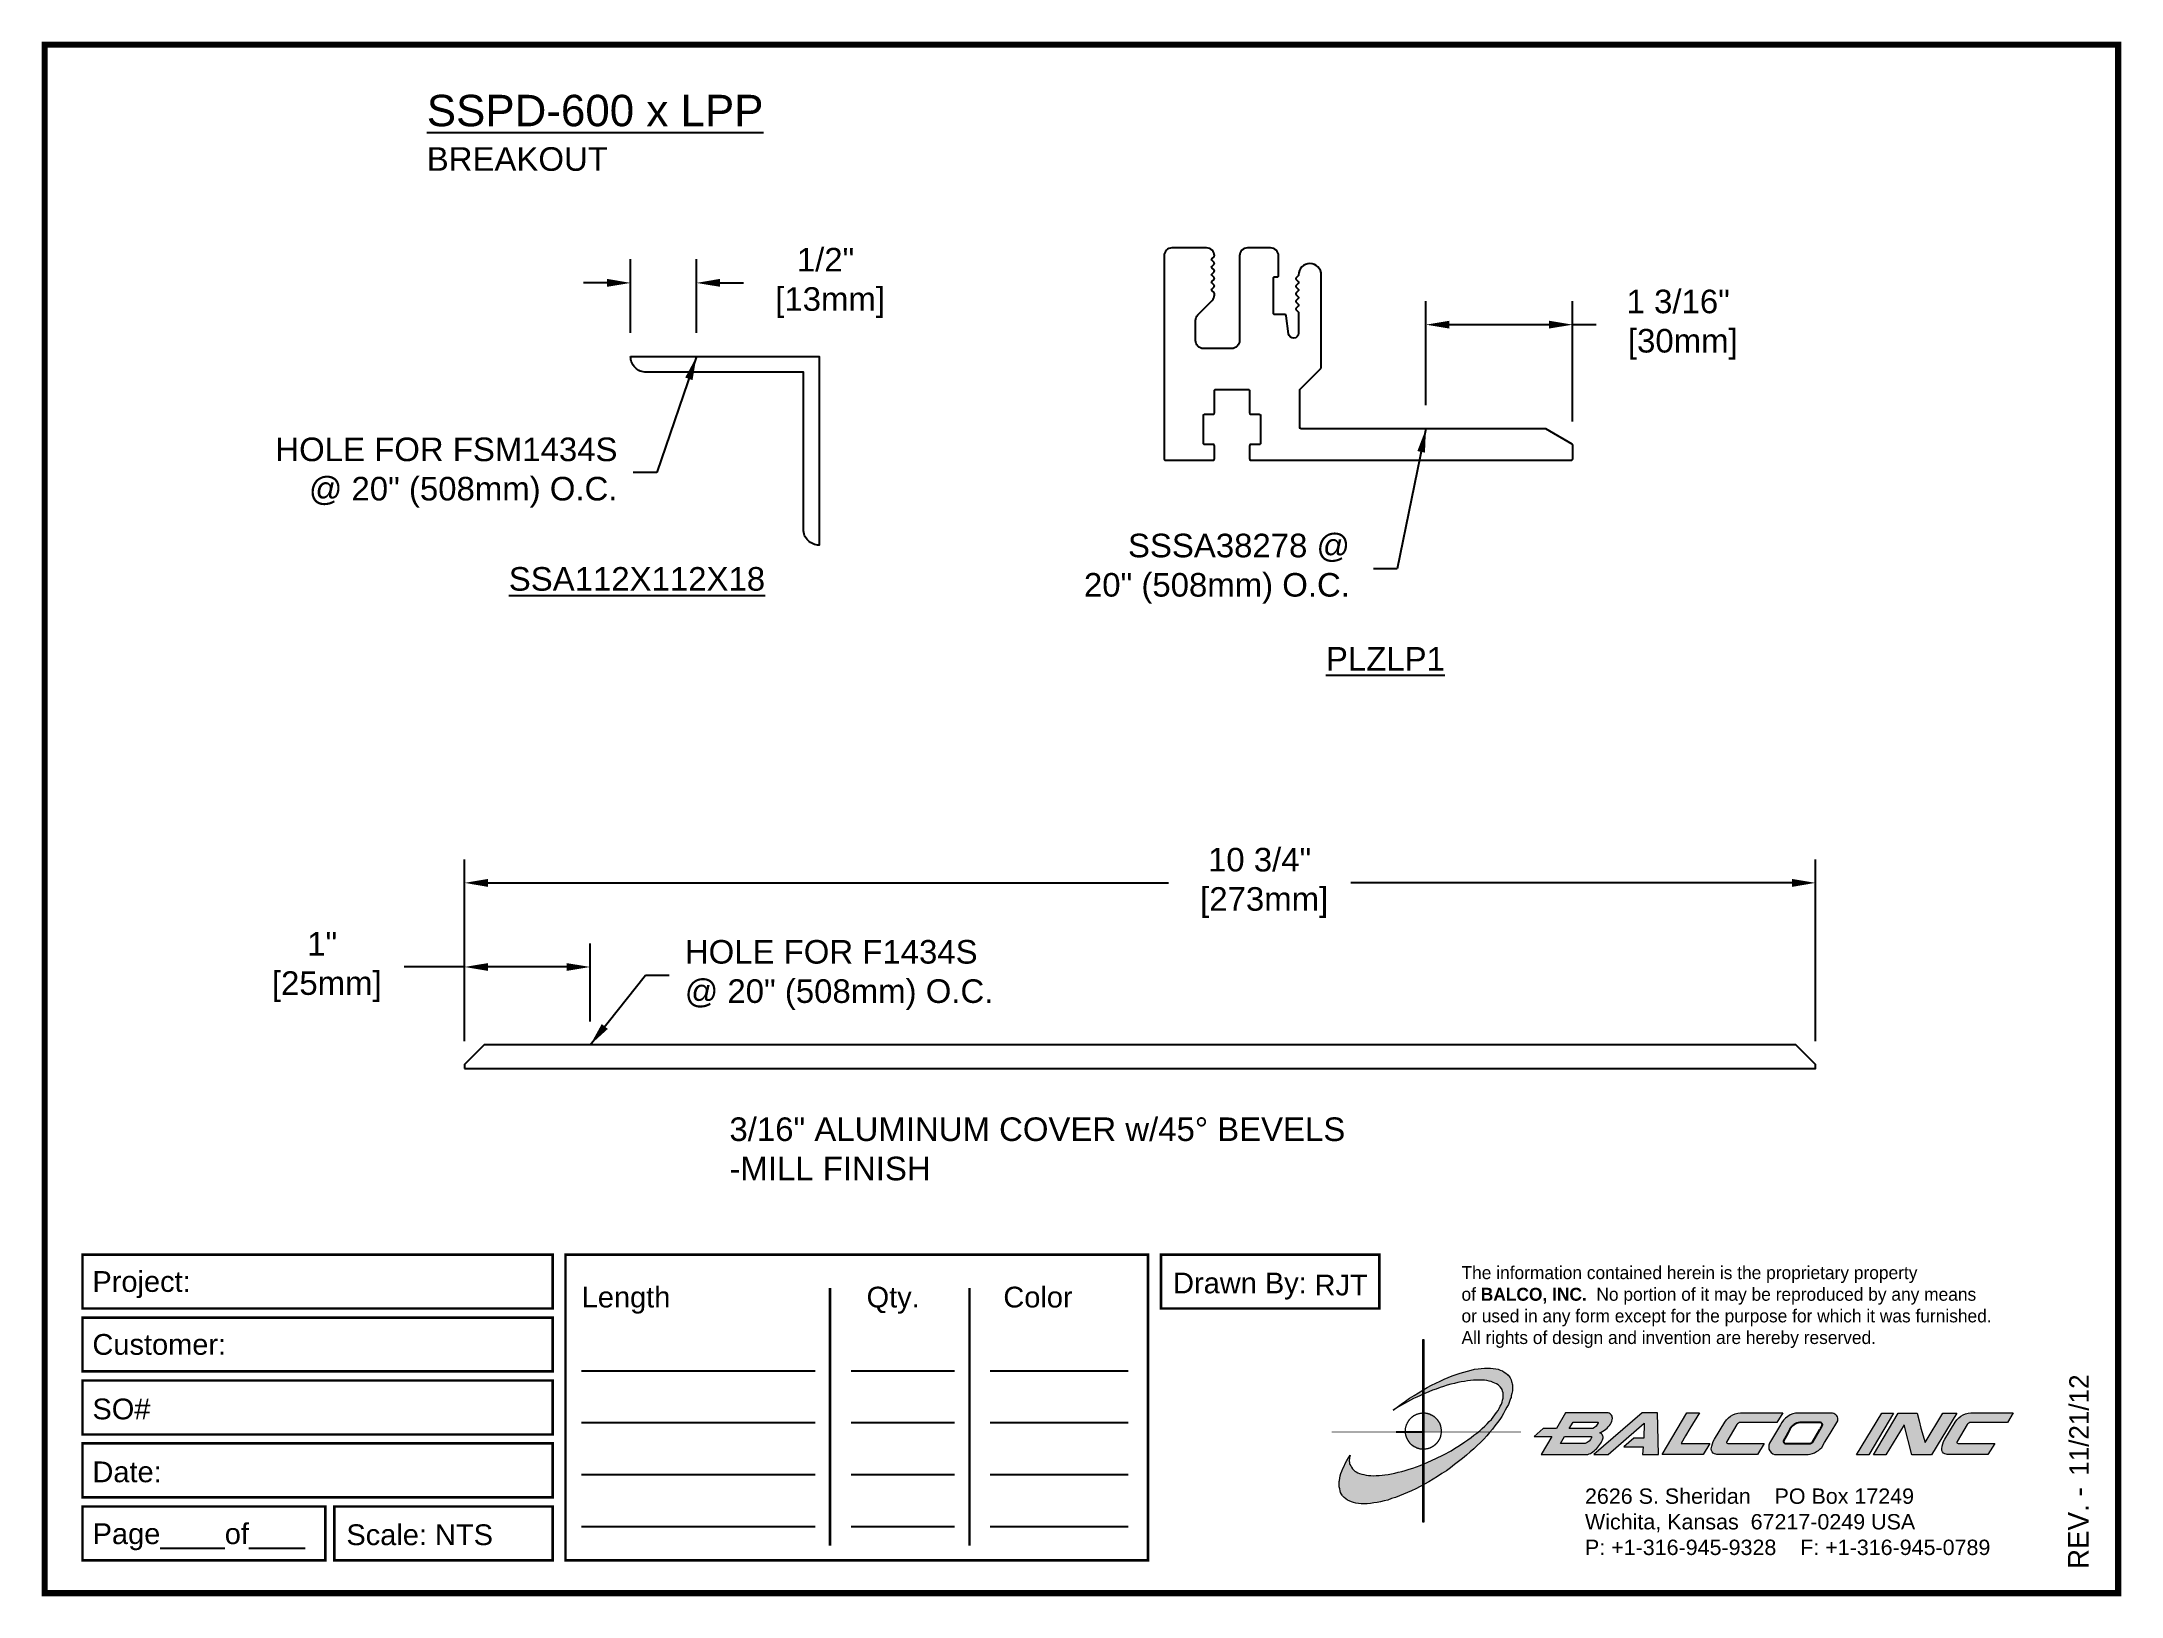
# Paper-space layout 'Breakout' of a CAD drawing. Header units: inches. Extents: x 0 to 10, y 0 to 7.5.
# The model-space entities are those that its viewports show. They can reach past a viewport. Long polylines and large blocks are cut down to what shows.
import ezdxf

# ---------------------------------------------------------------- set-up
doc = ezdxf.new("R2010")
doc.units = ezdxf.units.IN
doc.header["$MEASUREMENT"] = 0
for name, color, linetype in [('Border', 7, 'Continuous'), ('Dimensions', 3, 'Continuous'), ('Metals', 7, 'Continuous'), ('Text', 2, 'Continuous')]:
    doc.layers.add(name, color=color, linetype=linetype)
doc.styles.add('ARIAL', font='arial.ttf')
doc.styles.add('Copyright', font='ERASDEMI.TTF')
doc.dimstyles.new('ARIAL', dxfattribs={"dimtxt": 0.1875, "dimasz": 0.1875, "dimexe": 0.1875, "dimexo": 0.1875, "dimgap": 0.1875, "dimtad": 0, "dimtih": 1, "dimtoh": 1, "dimdec": 4, "dimzin": 0, "dimdsep": 46, "dimlunit": 4, "dimtxsty": 'ARIAL', "dimcen": 0.1875, "dimadec": 0, "dimazin": 0, "dimtfac": 1, "dimtdec": 4, "dimtofl": 0, "dimtmove": 0, "dimatfit": 3, "dimfxl": 0, "dimfrac": 2, "dimtolj": 1, "dimtzin": 0, "dimarcsym": 0})

# ---------------------------------------------------------------- blocks, each defined once
blk = doc.blocks.new('ACADlogo')
h = blk.add_hatch(color=256)
h.paths.add_polyline_path([(-3.346, 1.223), (-3.351, 1.223), (-3.351, 0.979), (-3.346, 0.982)])
h.paths.add_polyline_path([(-3.346, 0.961), (-3.351, 0.959), (-3.351, 0.868), (-3.346, 0.868)])
h.paths.add_polyline_path([(-3.346, 0.777), (-3.351, 0.777), (-3.351, 0.699), (-3.351, 0.695), (-3.35, 0.695), (-3.346, 0.695)])
h.paths.add_polyline_path([(-3.346, 0.864), (-3.346, 0.868), (-3.35, 0.868), (-3.351, 0.868), (-3.351, 0.777), (-3.346, 0.777), (-3.346, 0.778), (-3.348, 0.778)])
h.paths.add_polyline_path([(-3.346, 0.524), (-3.351, 0.521), (-3.351, 0.342), (-3.346, 0.342)])
h.paths.add_polyline_path([(-3.346, 0.695), (-3.351, 0.695), (-3.351, 0.621), (-3.346, 0.623)])
h.paths.add_polyline_path([(-3.346, 0.623), (-3.351, 0.621), (-3.351, 0.521), (-3.346, 0.524)])
h.paths.add_polyline_path([(-3.346, 0.982), (-3.351, 0.979), (-3.351, 0.959), (-3.346, 0.961)])
h = blk.add_hatch(color=175)
h.paths.add_polyline_path([(-3.518, 0.573), (-3.534, 0.571), (-3.548, 0.569), (-3.562, 0.567), (-3.576, 0.567), (-3.589, 0.566), (-3.602, 0.567), (-3.614, 0.568), (-3.625, 0.569), (-3.636, 0.572), (-3.646, 0.574), (-3.656, 0.577), (-3.664, 0.581), (-3.673, 0.585), (-3.679, 0.589), (-3.685, 0.595), (-3.688, 0.598), (-3.691, 0.6), (-3.695, 0.607), (-3.699, 0.614), (-3.703, 0.621), (-3.704, 0.626), (-3.705, 0.631), (-3.706, 0.637), (-3.706, 0.642), (-3.705, 0.648), (-3.705, 0.653), (-3.703, 0.659), (-3.702, 0.665), (-3.71, 0.652), (-3.717, 0.639), (-3.725, 0.626), (-3.731, 0.613), (-3.737, 0.601), (-3.741, 0.589), (-3.746, 0.577), (-3.749, 0.566), (-3.751, 0.555), (-3.753, 0.544), (-3.754, 0.538), (-3.754, 0.533), (-3.755, 0.523), (-3.754, 0.513), (-3.753, 0.508), (-3.752, 0.503), (-3.75, 0.494), (-3.748, 0.486), (-3.743, 0.477), (-3.74, 0.473), (-3.738, 0.469), (-3.734, 0.465), (-3.73, 0.461), (-3.723, 0.455), (-3.715, 0.449), (-3.706, 0.445), (-3.695, 0.44), (-3.685, 0.437), (-3.674, 0.434), (-3.661, 0.432), (-3.648, 0.431), (-3.634, 0.431), (-3.62, 0.431), (-3.604, 0.433), (-3.588, 0.435), (-3.572, 0.438), (-3.556, 0.441), (-3.538, 0.445), (-3.52, 0.449), (-3.503, 0.456), (-3.483, 0.461), (-3.464, 0.469), (-3.445, 0.477), (-3.426, 0.485), (-3.406, 0.494), (-3.385, 0.503), (-3.364, 0.514), (-3.351, 0.521), (-3.351, 0.621), (-3.364, 0.616), (-3.382, 0.609), (-3.4, 0.603), (-3.418, 0.598), (-3.436, 0.592), (-3.453, 0.587), (-3.47, 0.583), (-3.486, 0.579), (-3.503, 0.576)])
h.paths.add_polyline_path([(-3.215, 0.687), (-3.251, 0.667), (-3.289, 0.649), (-3.327, 0.631), (-3.345, 0.623), (-3.346, 0.623), (-3.346, 0.524), (-3.343, 0.525), (-3.323, 0.537), (-3.302, 0.549), (-3.28, 0.563), (-3.259, 0.577), (-3.238, 0.59), (-3.218, 0.605), (-3.198, 0.62), (-3.179, 0.635), (-3.16, 0.65), (-3.141, 0.665), (-3.123, 0.681), (-3.106, 0.696), (-3.089, 0.712), (-3.074, 0.727), (-3.058, 0.743), (-3.043, 0.759), (-3.03, 0.775), (-3.028, 0.777), (-3.085, 0.777), (-3.091, 0.772), (-3.105, 0.761), (-3.118, 0.75), (-3.134, 0.739), (-3.149, 0.729), (-3.165, 0.718), (-3.182, 0.707), (-3.198, 0.697)])
h.paths.add_polyline_path([(-2.921, 1.009), (-2.922, 1.015), (-2.924, 1.02), (-2.926, 1.029), (-2.931, 1.038), (-2.934, 1.043), (-2.936, 1.047), (-2.94, 1.05), (-2.943, 1.054), (-2.951, 1.06), (-2.959, 1.066), (-2.968, 1.071), (-2.978, 1.075), (-2.989, 1.079), (-3, 1.081), (-3.013, 1.083), (-3.026, 1.084), (-3.04, 1.084), (-3.054, 1.084), (-3.07, 1.083), (-3.085, 1.081), (-3.102, 1.079), (-3.118, 1.075), (-3.136, 1.07), (-3.153, 1.066), (-3.171, 1.06), (-3.191, 1.054), (-3.21, 1.047), (-3.229, 1.039), (-3.248, 1.031), (-3.268, 1.022), (-3.289, 1.012), (-3.31, 1.002), (-3.33, 0.991), (-3.346, 0.982), (-3.346, 0.961), (-3.342, 0.962), (-3.323, 0.971), (-3.305, 0.978), (-3.287, 0.984), (-3.268, 0.991), (-3.251, 0.996), (-3.234, 1.002), (-3.216, 1.007), (-3.199, 1.011), (-3.182, 1.015), (-3.167, 1.018), (-3.15, 1.021), (-3.136, 1.023), (-3.121, 1.025), (-3.107, 1.026), (-3.093, 1.026), (-3.079, 1.027), (-3.067, 1.026), (-3.054, 1.026), (-3.043, 1.025), (-3.032, 1.022), (-3.022, 1.02), (-3.013, 1.016), (-3.004, 1.013), (-2.997, 1.009), (-2.989, 1.005), (-2.983, 0.999), (-2.98, 0.996), (-2.978, 0.994), (-2.973, 0.987), (-2.969, 0.981), (-2.967, 0.973), (-2.965, 0.965), (-2.964, 0.957), (-2.964, 0.949), (-2.964, 0.944), (-2.965, 0.94), (-2.967, 0.93), (-2.969, 0.921), (-2.973, 0.911), (-2.978, 0.901), (-2.983, 0.891), (-2.989, 0.881), (-2.996, 0.871), (-3.004, 0.86), (-3.012, 0.849), (-3.021, 0.838), (-3.032, 0.827), (-3.042, 0.816), (-3.053, 0.805), (-3.065, 0.794), (-3.077, 0.783), (-3.085, 0.777), (-3.028, 0.777), (-3.016, 0.791), (-3.004, 0.806), (-2.992, 0.822), (-2.981, 0.837), (-2.971, 0.852), (-2.962, 0.866), (-2.954, 0.882), (-2.946, 0.896), (-2.939, 0.91), (-2.934, 0.924), (-2.929, 0.938), (-2.926, 0.944), (-2.925, 0.951), (-2.922, 0.963), (-2.92, 0.975), (-2.92, 0.982), (-2.919, 0.987), (-2.92, 0.999), (-2.92, 1.005)])
h.paths.add_polyline_path([(-3.372, 0.966), (-3.393, 0.953), (-3.415, 0.94), (-3.435, 0.925), (-3.455, 0.911), (-3.475, 0.897), (-3.494, 0.882), (-3.468, 0.898), (-3.439, 0.915), (-3.41, 0.93), (-3.396, 0.938), (-3.38, 0.945), (-3.351, 0.959), (-3.351, 0.979)])
h = blk.add_hatch(color=256)
h.paths.add_polyline_path([(-3.268, 0.814), (-3.27, 0.819), (-3.273, 0.824), (-3.276, 0.828), (-3.279, 0.833), (-3.282, 0.837), (-3.286, 0.841), (-3.29, 0.845), (-3.294, 0.849), (-3.298, 0.852), (-3.303, 0.855), (-3.308, 0.858), (-3.313, 0.86), (-3.318, 0.863), (-3.323, 0.864), (-3.328, 0.866), (-3.334, 0.867), (-3.339, 0.868), (-3.345, 0.868), (-3.346, 0.868), (-3.346, 0.777), (-3.335, 0.777), (-3.262, 0.777), (-3.262, 0.781), (-3.262, 0.787), (-3.263, 0.792), (-3.264, 0.798), (-3.265, 0.803), (-3.266, 0.808)])
h.paths.add_polyline_path([(-3.351, 0.777), (-3.436, 0.777), (-3.435, 0.773), (-3.435, 0.768), (-3.434, 0.762), (-3.432, 0.757), (-3.431, 0.752), (-3.428, 0.747), (-3.426, 0.742), (-3.423, 0.737), (-3.42, 0.732), (-3.417, 0.728), (-3.414, 0.723), (-3.41, 0.719), (-3.406, 0.716), (-3.401, 0.712), (-3.397, 0.709), (-3.392, 0.706), (-3.387, 0.704), (-3.382, 0.701), (-3.377, 0.699), (-3.372, 0.698), (-3.367, 0.696), (-3.361, 0.695), (-3.356, 0.695), (-3.351, 0.695)])
h.paths.add_polyline_path([(-3.346, 0.868), (-3.35, 0.868), (-3.351, 0.868), (-3.351, 0.777), (-3.346, 0.777)])
h = blk.add_hatch(color=256)
h.paths.add_polyline_path([(-2.438, 0.844, 0.412988), (-2.461, 0.869), (-2.663, 0.869), (-2.707, 0.794), (-2.771, 0.794), (-2.815, 0.755), (-2.73, 0.755), (-2.781, 0.668), (-2.563, 0.668, 0.107996), (-2.538, 0.677, 0.108939), (-2.494, 0.724, 0.080345), (-2.483, 0.745, 0.419497), (-2.499, 0.773, 0.149928), (-2.447, 0.815, 0.134283)])
h.paths.add_polyline_path([(-2.507, 0.821, -0.209012), (-2.532, 0.794), (-2.538, 0.794), (-2.646, 0.794), (-2.627, 0.825), (-2.51, 0.825, -0.56619)], flags=16)
h.paths.add_polyline_path([(-2.538, 0.75, -0.241309), (-2.569, 0.722), (-2.688, 0.722), (-2.669, 0.755), (-2.541, 0.755, -0.56619)], flags=16)
for points in [[(-2.285, 0.819), (-2.287, 0.748), (-2.335, 0.748), (-2.383, 0.705), (-2.29, 0.705), (-2.292, 0.668), (-2.215, 0.668), (-2.221, 0.869), (-2.295, 0.869), (-2.527, 0.668), (-2.458, 0.668)], [(-2.018, 0.869), (-2.079, 0.869), (-2.198, 0.668), (-2, 0.668), (-1.968, 0.722), (-2.107, 0.722), (-2.085, 0.759), (-2.064, 0.794)], [(-1.617, 0.869), (-1.807, 0.869, 0.270182), (-1.896, 0.825), (-1.946, 0.742, 0.109019), (-1.961, 0.695, 0.340665), (-1.945, 0.672, 0.129907), (-1.923, 0.668), (-1.738, 0.668), (-1.706, 0.722), (-1.878, 0.722), (-1.882, 0.722, -0.601242), (-1.887, 0.731), (-1.838, 0.813, -0.253048), (-1.821, 0.823), (-1.645, 0.823)], [(-1.083, 0.867), (-1.14, 0.867), (-1.261, 0.667), (-1.26, 0.667), (-1.202, 0.667)], [(-0.96, 0.83), (-0.969, 0.867), (-1.061, 0.867), (-1.179, 0.667), (-1.12, 0.667), (-1.031, 0.812), (-0.995, 0.667), (-0.9, 0.667), (-0.778, 0.867), (-0.846, 0.867), (-0.931, 0.727), (-0.951, 0.795)], [(-0.507, 0.869), (-0.697, 0.869, 0.270182), (-0.786, 0.825), (-0.836, 0.742, 0.109019), (-0.85, 0.695, 0.340665), (-0.835, 0.672, 0.129907), (-0.812, 0.668), (-0.628, 0.668), (-0.595, 0.722), (-0.768, 0.722), (-0.772, 0.722, -0.601242), (-0.777, 0.731), (-0.728, 0.813, -0.253048), (-0.71, 0.823), (-0.534, 0.823)], [(-3.346, 0.623), (-3.351, 0.621), (-3.351, 0.521), (-3.346, 0.524)]]:
    blk.add_hatch(color=256).paths.add_polyline_path(points)
h = blk.add_hatch(color=256)
h.paths.add_polyline_path([(-1.377, 0.868), (-1.383, 0.868), (-1.383, 0.868), (-1.44, 0.868), (-1.492, 0.868), (-1.541, 0.868, 0.297712), (-1.628, 0.811), (-1.68, 0.723, 0.585116), (-1.646, 0.668), (-1.506, 0.668, 0.210586), (-1.429, 0.703), (-1.415, 0.726), (-1.389, 0.769), (-1.352, 0.831, 0.4352)])
h.paths.add_polyline_path([(-1.437, 0.823, -0.603783), (-1.428, 0.805), (-1.431, 0.801), (-1.434, 0.796), (-1.438, 0.789), (-1.474, 0.728, -0.229001), (-1.489, 0.722), (-1.494, 0.722), (-1.501, 0.722), (-1.597, 0.722), (-1.604, 0.722, -0.492401), (-1.613, 0.734), (-1.601, 0.757), (-1.591, 0.775), (-1.582, 0.791, -0.238368), (-1.535, 0.823)], flags=16)
for q in [(-3.48, 0.777), (-3.351, 0.642)]:
    blk.add_line((-3.351, 0.777), q)
at = {"color": 7, "lineweight": 0}
for points in [[(-3.351, 1.223), (-3.346, 1.223), (-3.346, 0.342), (-3.351, 0.342), (-3.351, 1.223)], [(-2.292, 0.668), (-2.215, 0.668), (-2.221, 0.869), (-2.295, 0.869), (-2.527, 0.668), (-2.458, 0.668), (-2.285, 0.819), (-2.287, 0.748), (-2.286, 0.748), (-2.335, 0.748), (-2.383, 0.705), (-2.29, 0.705), (-2.292, 0.668), (-2.292, 0.668)], [(-2.198, 0.668), (-2.079, 0.869), (-2.018, 0.869), (-2.064, 0.794), (-2.085, 0.759), (-2.107, 0.722), (-1.968, 0.722), (-2, 0.668), (-2.198, 0.668), (-2.198, 0.668)], [(-1.383, 0.868), (-1.383, 0.868)], [(-1.261, 0.667), (-1.14, 0.867), (-1.083, 0.867), (-1.202, 0.667), (-1.26, 0.667), (-1.261, 0.667), (-1.261, 0.667)], [(-0.9, 0.667), (-0.995, 0.667), (-1.031, 0.812), (-1.12, 0.667), (-1.179, 0.667), (-1.061, 0.867), (-0.969, 0.867), (-0.96, 0.83), (-0.951, 0.795), (-0.931, 0.727), (-0.846, 0.867), (-0.778, 0.867), (-0.9, 0.667), (-0.9, 0.667)]]:
    blk.add_lwpolyline(points, dxfattribs=at)
at = {"color": 175, "lineweight": 0}
blk.add_lwpolyline([(-2.926, 1.029), (-2.924, 1.02), (-2.922, 1.015), (-2.921, 1.009), (-2.92, 1.005), (-2.92, 0.999), (-2.919, 0.987), (-2.92, 0.982), (-2.92, 0.975), (-2.922, 0.963), (-2.925, 0.951), (-2.926, 0.944), (-2.929, 0.938), (-2.934, 0.924), (-2.939, 0.91), (-2.946, 0.896), (-2.954, 0.882), (-2.962, 0.866), (-2.971, 0.852), (-2.981, 0.837), (-2.992, 0.822), (-3.004, 0.806), (-3.016, 0.791), (-3.03, 0.775), (-3.043, 0.759), (-3.058, 0.743), (-3.074, 0.727), (-3.089, 0.712), (-3.106, 0.696), (-3.123, 0.681), (-3.141, 0.665), (-3.16, 0.65), (-3.179, 0.635), (-3.198, 0.62), (-3.218, 0.605), (-3.238, 0.59), (-3.259, 0.577), (-3.28, 0.563), (-3.302, 0.549), (-3.323, 0.537), (-3.343, 0.525), (-3.364, 0.514), (-3.385, 0.503), (-3.406, 0.494), (-3.426, 0.485), (-3.445, 0.477), (-3.464, 0.469), (-3.483, 0.461), (-3.503, 0.456), (-3.52, 0.449), (-3.538, 0.445), (-3.556, 0.441), (-3.572, 0.438), (-3.588, 0.435), (-3.604, 0.433), (-3.62, 0.431), (-3.634, 0.431), (-3.648, 0.431), (-3.661, 0.432), (-3.674, 0.434), (-3.685, 0.437), (-3.695, 0.44), (-3.706, 0.445), (-3.715, 0.449), (-3.723, 0.455), (-3.73, 0.461), (-3.734, 0.465), (-3.738, 0.469), (-3.74, 0.473), (-3.743, 0.477), (-3.748, 0.486), (-3.75, 0.494), (-3.752, 0.503), (-3.753, 0.508), (-3.754, 0.513), (-3.755, 0.523), (-3.754, 0.533), (-3.754, 0.538), (-3.753, 0.544), (-3.751, 0.555), (-3.749, 0.566), (-3.746, 0.577), (-3.741, 0.589), (-3.737, 0.601), (-3.731, 0.613), (-3.725, 0.626), (-3.717, 0.639), (-3.71, 0.652), (-3.702, 0.665), (-3.703, 0.659), (-3.705, 0.653), (-3.705, 0.648), (-3.706, 0.642), (-3.706, 0.637), (-3.705, 0.631), (-3.704, 0.626), (-3.703, 0.621), (-3.699, 0.614), (-3.695, 0.607), (-3.691, 0.6), (-3.688, 0.598), (-3.685, 0.595), (-3.679, 0.589), (-3.673, 0.585), (-3.664, 0.581), (-3.656, 0.577), (-3.646, 0.574), (-3.636, 0.572), (-3.625, 0.569), (-3.614, 0.568), (-3.602, 0.567), (-3.589, 0.566), (-3.576, 0.567), (-3.562, 0.567), (-3.548, 0.569), (-3.534, 0.571), (-3.518, 0.573), (-3.503, 0.576), (-3.486, 0.579), (-3.47, 0.583), (-3.453, 0.587), (-3.436, 0.592), (-3.418, 0.598), (-3.4, 0.603), (-3.382, 0.609), (-3.364, 0.616), (-3.345, 0.623), (-3.327, 0.631), (-3.289, 0.649), (-3.251, 0.667), (-3.215, 0.687), (-3.198, 0.697), (-3.182, 0.707), (-3.165, 0.718), (-3.149, 0.729), (-3.134, 0.739), (-3.118, 0.75), (-3.105, 0.761), (-3.091, 0.772), (-3.077, 0.783), (-3.065, 0.794), (-3.053, 0.805), (-3.042, 0.816), (-3.032, 0.827), (-3.021, 0.838), (-3.012, 0.849), (-3.004, 0.86), (-2.996, 0.871), (-2.989, 0.881), (-2.983, 0.891), (-2.978, 0.901), (-2.973, 0.911), (-2.969, 0.921), (-2.967, 0.93), (-2.965, 0.94), (-2.964, 0.944), (-2.964, 0.949), (-2.964, 0.957), (-2.965, 0.965), (-2.967, 0.973), (-2.969, 0.981), (-2.973, 0.987), (-2.978, 0.994), (-2.98, 0.996), (-2.983, 0.999), (-2.989, 1.005), (-2.997, 1.009), (-3.004, 1.013), (-3.013, 1.016), (-3.022, 1.02), (-3.032, 1.022), (-3.043, 1.025), (-3.054, 1.026), (-3.067, 1.026), (-3.079, 1.027), (-3.093, 1.026), (-3.107, 1.026), (-3.121, 1.025), (-3.136, 1.023), (-3.15, 1.021), (-3.167, 1.018), (-3.182, 1.015), (-3.199, 1.011), (-3.216, 1.007), (-3.234, 1.002), (-3.251, 0.996), (-3.268, 0.991), (-3.287, 0.984), (-3.305, 0.978), (-3.323, 0.971), (-3.342, 0.962), (-3.38, 0.945), (-3.396, 0.938), (-3.41, 0.93), (-3.439, 0.915), (-3.468, 0.898), (-3.494, 0.882), (-3.475, 0.897), (-3.455, 0.911), (-3.435, 0.925), (-3.415, 0.94), (-3.393, 0.953), (-3.372, 0.966), (-3.351, 0.979), (-3.33, 0.991), (-3.31, 1.002), (-3.289, 1.012), (-3.268, 1.022), (-3.248, 1.031), (-3.229, 1.039), (-3.21, 1.047), (-3.191, 1.054), (-3.171, 1.06), (-3.153, 1.066), (-3.136, 1.07), (-3.118, 1.075), (-3.102, 1.079), (-3.085, 1.081), (-3.07, 1.083), (-3.054, 1.084), (-3.04, 1.084), (-3.026, 1.084), (-3.013, 1.083), (-3, 1.081), (-2.989, 1.079), (-2.978, 1.075), (-2.968, 1.071), (-2.959, 1.066), (-2.951, 1.06), (-2.943, 1.054), (-2.94, 1.05), (-2.936, 1.047), (-2.934, 1.043), (-2.931, 1.038), (-2.926, 1.029), (-2.926, 1.029)], dxfattribs=at)
at = {"color": 7, "lineweight": 0, "const_width": 0.0064}
blk.add_lwpolyline([(-3.262, 0.781), (-3.262, 0.787), (-3.263, 0.792), (-3.264, 0.798), (-3.265, 0.803), (-3.266, 0.808), (-3.268, 0.814), (-3.27, 0.819), (-3.273, 0.824), (-3.276, 0.828), (-3.279, 0.833), (-3.282, 0.837), (-3.286, 0.841), (-3.29, 0.845), (-3.294, 0.849), (-3.298, 0.852), (-3.303, 0.855), (-3.308, 0.858), (-3.313, 0.86), (-3.318, 0.863), (-3.323, 0.864), (-3.328, 0.866), (-3.334, 0.867), (-3.339, 0.868), (-3.345, 0.868), (-3.35, 0.868), (-3.356, 0.868), (-3.361, 0.867), (-3.367, 0.866), (-3.372, 0.865), (-3.377, 0.863), (-3.382, 0.862), (-3.387, 0.859), (-3.392, 0.857), (-3.397, 0.854), (-3.401, 0.851), (-3.406, 0.847), (-3.41, 0.843), (-3.414, 0.839), (-3.417, 0.835), (-3.42, 0.831), (-3.423, 0.826), (-3.426, 0.821), (-3.428, 0.816), (-3.431, 0.811), (-3.432, 0.806), (-3.434, 0.801), (-3.435, 0.795), (-3.435, 0.79), (-3.436, 0.784), (-3.436, 0.779), (-3.435, 0.773), (-3.435, 0.768), (-3.434, 0.762), (-3.432, 0.757), (-3.431, 0.752), (-3.428, 0.747), (-3.426, 0.742), (-3.423, 0.737), (-3.42, 0.732), (-3.417, 0.728), (-3.414, 0.723), (-3.41, 0.719), (-3.406, 0.716), (-3.401, 0.712), (-3.397, 0.709), (-3.392, 0.706), (-3.387, 0.704), (-3.382, 0.701), (-3.377, 0.699), (-3.372, 0.698), (-3.367, 0.696), (-3.361, 0.695), (-3.356, 0.695), (-3.35, 0.695), (-3.345, 0.695), (-3.339, 0.695), (-3.334, 0.696), (-3.328, 0.697), (-3.323, 0.698), (-3.318, 0.7), (-3.313, 0.702), (-3.308, 0.705), (-3.303, 0.708), (-3.298, 0.711), (-3.294, 0.714), (-3.29, 0.718), (-3.286, 0.721), (-3.282, 0.726), (-3.279, 0.73), (-3.276, 0.734), (-3.273, 0.739), (-3.27, 0.744), (-3.268, 0.749), (-3.266, 0.754), (-3.265, 0.76), (-3.264, 0.765), (-3.263, 0.77), (-3.262, 0.776), (-3.262, 0.781)], dxfattribs=at)
at = {"color": 7, "lineweight": 0}
for points in [[(-2.447, 0.815, 0.130368), (-2.438, 0.843, 0.448367), (-2.463, 0.869), (-2.663, 0.869), (-2.707, 0.794), (-2.771, 0.794), (-2.815, 0.755), (-2.73, 0.755), (-2.781, 0.668), (-2.563, 0.668, 0.107996), (-2.538, 0.677, 0.108939), (-2.494, 0.724, 0.077395), (-2.484, 0.744, 0.430878), (-2.499, 0.773, 0.149928)], [(-2.507, 0.821, -0.209012), (-2.532, 0.794), (-2.538, 0.794), (-2.646, 0.794), (-2.627, 0.825), (-2.512, 0.825), (-2.509, 0.825, -0.531288)], [(-1.838, 0.813), (-1.887, 0.731, 0.587385), (-1.882, 0.722), (-1.878, 0.722), (-1.706, 0.722), (-1.738, 0.668), (-1.923, 0.668, -0.129907), (-1.945, 0.672, -0.349839), (-1.961, 0.696, -0.107341), (-1.946, 0.742), (-1.896, 0.825, -0.270182), (-1.807, 0.869), (-1.617, 0.869), (-1.645, 0.823), (-1.821, 0.823, 0.252436)], [(-1.68, 0.723, 0.585116), (-1.646, 0.668), (-1.506, 0.668, 0.210586), (-1.429, 0.703), (-1.415, 0.726), (-1.389, 0.769), (-1.352, 0.831, 0.4352), (-1.377, 0.868), (-1.383, 0.868), (-1.383, 0.868), (-1.44, 0.868), (-1.492, 0.868), (-1.541, 0.868, 0.297712), (-1.628, 0.811)], [(-0.728, 0.813), (-0.777, 0.731, 0.587385), (-0.772, 0.722), (-0.768, 0.722), (-0.595, 0.722), (-0.628, 0.668), (-0.812, 0.668, -0.129907), (-0.835, 0.672, -0.349839), (-0.85, 0.696, -0.107341), (-0.836, 0.742), (-0.786, 0.825, -0.270182), (-0.697, 0.869), (-0.507, 0.869), (-0.534, 0.823), (-0.71, 0.823, 0.252436)], [(-2.569, 0.722), (-2.688, 0.722), (-2.669, 0.755), (-2.543, 0.755), (-2.54, 0.755, -0.531288), (-2.538, 0.75, -0.241309)]]:
    blk.add_lwpolyline(points, format="xyb", close=True, dxfattribs=at)
blk.add_lwpolyline([(-1.437, 0.823), (-1.535, 0.823, 0.238368), (-1.582, 0.791), (-1.591, 0.775), (-1.601, 0.757), (-1.613, 0.734, 0.490298), (-1.604, 0.722), (-1.597, 0.722), (-1.501, 0.722), (-1.494, 0.722), (-1.489, 0.722, 0.229001), (-1.474, 0.728), (-1.438, 0.789), (-1.434, 0.796), (-1.431, 0.801), (-1.428, 0.805, 0.603783)], format="xyb", close=True)
blk.add_lwpolyline([(-2.879, 0.777, 0.00455, 0.00455, 0), (-3.791, 0.777, 0.00183, 0.00183, 0), (-3.791, 0.777, 0.00183, 0.00183, 0)], format="xyseb", dxfattribs=at)
blk = doc.blocks.new('Quantity Data')
at = {"layer": 'Border', "color": 253}
for p, q in [((2.755, 1.254), (3.881, 1.254)), ((4.054, 1.254), (4.553, 1.254)), ((4.725, 1.254), (5.389, 1.254)), ((2.755, 1.004), (3.881, 1.004)), ((4.054, 1.004), (4.553, 1.004)), ((4.725, 1.004), (5.389, 1.004)), ((2.755, 0.754), (3.881, 0.754)), ((4.054, 0.754), (4.553, 0.754)), ((4.725, 0.754), (5.389, 0.754)), ((2.755, 0.504), (3.881, 0.504)), ((4.054, 0.504), (4.553, 0.504)), ((4.725, 0.504), (5.389, 0.504))]:
    blk.add_line(p, q, dxfattribs=at)
at = {"layer": 'Border', "const_width": 0.0125}
blk.add_lwpolyline([(5.485, 0.341), (2.678, 0.341), (2.678, 1.813), (5.485, 1.813)], close=True, dxfattribs=at)
for points in [[(3.953, 1.653), (3.953, 0.412)], [(4.625, 1.653), (4.625, 0.412)]]:
    blk.add_lwpolyline(points, dxfattribs=at)
at = {"layer": 'Border', "style": 'ARIAL'}
for s, p in [('Length', (2.756, 1.559)), ('Qty.', (4.129, 1.559)), ('Color', (4.788, 1.559))]:
    blk.add_text(s, height=0.1, dxfattribs=at).set_placement(p)
blk = doc.blocks.new('Drawn By')
at = {"layer": 'Border', "const_width": 0.0125}
blk.add_lwpolyline([(5.38, 1.813), (6.432, 1.813), (6.432, 1.554), (5.38, 1.554)], close=True, dxfattribs=at)
at = {"layer": 'Border', "style": 'ARIAL'}
blk.add_text('Drawn By: ', height=0.1, dxfattribs=at).set_placement((5.438, 1.627))
blk.add_attdef('XXX', (6.12, 1.617), '', height=0.1, dxfattribs=at)
blk = doc.blocks.new('Project Info')
at = {"layer": 'Border', "const_width": 0.0125}
for points in [[(0.182, 1.813), (2.448, 1.813), (2.448, 1.554), (0.182, 1.554)], [(0.182, 1.51), (2.448, 1.51), (2.448, 1.251), (0.182, 1.251)], [(0.182, 1.207), (2.448, 1.207), (2.448, 0.947), (0.182, 0.947)], [(0.182, 0.904), (2.448, 0.904), (2.448, 0.644), (0.182, 0.644)], [(0.182, 0.6), (1.352, 0.6), (1.352, 0.341), (0.182, 0.341)], [(1.396, 0.6), (2.448, 0.6), (2.448, 0.341), (1.396, 0.341)]]:
    blk.add_lwpolyline(points, close=True, dxfattribs=at)
at = {"layer": 'Border', "style": 'ARIAL'}
for s, p in [('Project:', (0.23, 1.634)), ('Customer:', (0.23, 1.331)), ('SO#', (0.23, 1.02)), ('Date:', (0.23, 0.717)), ('Page%%u        %%uof%%u       ', (0.231, 0.419)), ('Scale: NTS', (1.454, 0.414))]:
    blk.add_text(s, height=0.1, dxfattribs=at).set_placement(p)
blk = doc.blocks.new('REV')
at = {"style": 'Copyright'}
blk.add_text('REV. -', height=0.1, rotation=90, dxfattribs=at).set_placement((-0.142, 0.117))
at = {"style": 'Copyright', "flags": 4}
blk.add_attdef('REVISIONDATE', (-0.142, 0.566), '', height=0.0938, rotation=90, dxfattribs=at)
blk = doc.blocks.new('SSA112X112X18')
blk.add_lwpolyline([(0, 0), (-1.5, 0), (-1.5, -1.5, 0.414214), (-1.375, -1.375), (-1.375, -0.125), (-0.125, -0.125, 0.414214)], format="xyb", close=True)
blk = doc.blocks.new('*D17')
at = {"layer": 'Defpoints', "color": 0}
for p in [(34.317, 1.189), (33.793, 0.603), (34.317, 0.603)]:
    blk.add_point(p, dxfattribs=at)
at = {"layer": 'Dimensions', "color": 0, "lineweight": -2}
for p, q in [((33.793, 0.791), (33.793, 1.377)), ((34.317, 0.791), (34.317, 1.377)), ((33.606, 1.189), (33.418, 1.189)), ((34.505, 1.189), (34.692, 1.189))]:
    blk.add_line(p, q, dxfattribs=at)
at = {"layer": 'Dimensions', "color": 0}
for points in [[(33.606, 1.221), (33.606, 1.158), (33.793, 1.189)], [(34.505, 1.221), (34.505, 1.158), (34.317, 1.189)]]:
    blk.add_solid(points, dxfattribs=at)
at = {"layer": 'Dimensions', "color": 0, "insert": (35.344, 1.189), "char_height": 0.1875, "attachment_point": 5, "style": 'ARIAL'}
blk.add_mtext('\\A1;1/2"\\P [13mm]', dxfattribs=at)
blk = doc.blocks.new('PLZLP1')
blk.add_lwpolyline([(1.247, 0.73, 0.198912), (1.25, 0.737), (1.25, 1.473, 1), (1.07, 1.473, -0.198912), (1.067, 1.466), (1.051, 1.45, 0.414214), (1.051, 1.436), (1.067, 1.42, -0.198912), (1.07, 1.413, -0.198912), (1.067, 1.406), (1.051, 1.39, 0.414214), (1.051, 1.376), (1.067, 1.36, -0.198912), (1.07, 1.353, -0.198912), (1.067, 1.346), (1.051, 1.33, 0.414214), (1.051, 1.316), (1.067, 1.3, -0.198912), (1.07, 1.293, -0.198912), (1.067, 1.286), (1.051, 1.27, 0.414214), (1.051, 1.256), (1.067, 1.24, -0.198912), (1.07, 1.233, -0.198912), (1.067, 1.226), (1.051, 1.21, 0.414214), (1.051, 1.196), (1.067, 1.18, -0.198912), (1.07, 1.173), (1.07, 1.01, -0.93609), (0.99, 1.005), (0.971, 1.149, 0.376062), (0.961, 1.158), (0.88, 1.158, -0.414214), (0.87, 1.168), (0.87, 1.448, -0.414214), (0.88, 1.458), (0.9, 1.458, 0.414214), (0.91, 1.468), (0.91, 1.626, 0.414214), (0.847, 1.688), (0.662, 1.688, 0.414214), (0.6, 1.626), (0.6, 0.951, -0.414214), (0.537, 0.888), (0.312, 0.888, -0.414214), (0.25, 0.951), (0.25, 1.112, -0.198912), (0.268, 1.156), (0.382, 1.27, 0.198912), (0.4, 1.314), (0.4, 1.326, 0.198912), (0.397, 1.333), (0.381, 1.348, -0.414214), (0.381, 1.363), (0.397, 1.378, 0.198912), (0.4, 1.386, 0.198912), (0.397, 1.393), (0.381, 1.408, -0.414214), (0.381, 1.423), (0.397, 1.438, 0.198912), (0.4, 1.446, 0.198912), (0.397, 1.453), (0.381, 1.468, -0.414214), (0.381, 1.483), (0.397, 1.498, 0.198912), (0.4, 1.506, 0.198912), (0.397, 1.513), (0.381, 1.528, -0.414214), (0.381, 1.543), (0.397, 1.558, 0.198912), (0.4, 1.566, 0.198912), (0.397, 1.573), (0.381, 1.588, -0.414214), (0.381, 1.603), (0.397, 1.618, 0.198912), (0.4, 1.626, 0.414214), (0.337, 1.688), (0.062, 1.688, 0.414214), (0, 1.626), (0, 0.01, 0.414214), (0.01, 0), (0.39, 0, 0.414214), (0.4, 0.01), (0.4, 0.115, 0.414214), (0.39, 0.125), (0.322, 0.125, -0.414214), (0.312, 0.135), (0.312, 0.355, -0.414214), (0.322, 0.365), (0.39, 0.365, 0.414214), (0.4, 0.375), (0.4, 0.553, -0.414214), (0.41, 0.563), (0.67, 0.563, -0.414214), (0.68, 0.553), (0.68, 0.375, 0.414214), (0.69, 0.365), (0.757, 0.365, -0.414214), (0.767, 0.355), (0.767, 0.135, -0.414214), (0.757, 0.125), (0.69, 0.125, 0.414214), (0.68, 0.115), (0.68, 0.01, 0.414214), (0.69, 0), (3.24, 0, 0.414214), (3.25, 0.01), (3.25, 0.119, 0.267949), (3.245, 0.128), (3.036, 0.249, 0.131652), (3.031, 0.25), (1.09, 0.25, -0.414214), (1.08, 0.26), (1.08, 0.558, -0.198912), (1.083, 0.565)], format="xyb", close=True)
blk = doc.blocks.new('*D19')
at = {"layer": 'Defpoints', "color": 0}
for p in [(40.12, 0.857), (40.12, 0.029), (41.287, -0.102)]:
    blk.add_point(p, dxfattribs=at)
at = {"layer": 'Dimensions', "color": 0, "lineweight": -2}
for p, q in [((40.12, 0.217), (40.12, 1.044)), ((41.287, 0.086), (41.287, 1.044)), ((40.307, 0.857), (41.1, 0.857)), ((41.287, 0.857), (41.475, 0.857))]:
    blk.add_line(p, q, dxfattribs=at)
at = {"layer": 'Dimensions', "color": 0}
for points in [[(40.307, 0.888), (40.307, 0.826), (40.12, 0.857)], [(41.1, 0.888), (41.1, 0.826), (41.287, 0.857)]]:
    blk.add_solid(points, dxfattribs=at)
at = {"layer": 'Dimensions', "color": 0, "insert": (42.127, 0.857), "char_height": 0.1875, "attachment_point": 5, "style": 'ARIAL'}
blk.add_mtext('\\A1;1 3/16"\\P [30mm]', dxfattribs=at)
blk = doc.blocks.new('*D24')
at = {"layer": 'Defpoints', "color": 0}
for p in [(43.219, -3.582), (32.472, -5.027), (43.219, -5.027)]:
    blk.add_point(p, dxfattribs=at)
at = {"layer": 'Dimensions', "color": 0, "lineweight": -2}
for p, q in [((32.472, -4.84), (32.472, -3.395)), ((43.219, -4.84), (43.219, -3.395)), ((32.659, -3.582), (38.072, -3.582)), ((43.032, -3.582), (39.522, -3.582))]:
    blk.add_line(p, q, dxfattribs=at)
at = {"layer": 'Dimensions', "color": 0}
for points in [[(32.659, -3.551), (32.659, -3.614), (32.472, -3.582)], [(43.032, -3.551), (43.032, -3.614), (43.219, -3.582)]]:
    blk.add_solid(points, dxfattribs=at)
at = {"layer": 'Dimensions', "color": 0, "insert": (38.797, -3.582), "char_height": 0.1875, "attachment_point": 5, "style": 'ARIAL'}
blk.add_mtext('\\A1;10 3/4"\\P [273mm]', dxfattribs=at)
blk = doc.blocks.new('*D25')
at = {"layer": 'Defpoints', "color": 0}
for p in [(33.472, -4.251), (33.472, -4.871), (32.472, -5.027)]:
    blk.add_point(p, dxfattribs=at)
at = {"layer": 'Dimensions', "color": 0, "lineweight": -2}
for p, q in [((32.472, -4.84), (32.472, -4.063)), ((33.472, -4.684), (33.472, -4.063)), ((32.472, -4.251), (31.992, -4.251)), ((33.284, -4.251), (32.659, -4.251))]:
    blk.add_line(p, q, dxfattribs=at)
at = {"layer": 'Dimensions', "color": 0}
for points in [[(32.659, -4.22), (32.659, -4.282), (32.472, -4.251)], [(33.284, -4.22), (33.284, -4.282), (33.472, -4.251)]]:
    blk.add_solid(points, dxfattribs=at)
at = {"layer": 'Dimensions', "color": 0, "insert": (31.34, -4.251), "char_height": 0.1875, "attachment_point": 5, "style": 'ARIAL'}
blk.add_mtext('\\A1;1"\\P [25mm]', dxfattribs=at)

msp = doc.modelspace()

# ---------------------------------------------------------------- linework, layer by layer
msp.add_lwpolyline([(32.47159, -5.0587), (43.21909, -5.0587), (43.21909, -5.02745), (43.06284, -4.8712), (32.62784, -4.8712), (32.47159, -5.02745)], close=True)

# ---------------------------------------------------------------- block references
at = {"layer": 'Metals'}
msp.add_blockref('PLZLP1', (38.03738, -0.22081), dxfattribs=at)
at = {"layer": 'Metals', "xscale": -1}
msp.add_blockref('SSA112X112X18', (33.79321, 0.60348), dxfattribs=at)

# ---------------------------------------------------------------- texts
at = {"layer": 'Text', "style": 'ARIAL'}
for s, insert, char_height, width, attachment_point in [('{\\LSSPD-600 x LPP\\P\\H0.75x;\\lBREAKOUT}', (32.17178, 2.68483), 0.25, 4.7396332, 1), ('HOLE FOR FSM1434S \\P@ 20" (508mm) O.C.', (33.68891, -0.31925), 0.1875, 3.9506446, 6), ('SSSA38278 @\\P20" (508mm) O.C.', (39.51545, -1.08381), 0.1875, 3.3236063, 6), ('{\\LSSA112X112X18}', (34.8631, -1.16607), 0.1875, 2.2451472, 6), ('\\A1;{\\LPLZLP1}', (40.27101, -1.80038), 0.1875, 2.2451472, 6), ('HOLE FOR F1434S\\P@ 20" (508mm) O.C.', (34.22468, -4.31486), 0.1875, 3.9506446, 4), ('3/16" ALUMINUM COVER w/45%%D BEVELS\\P-MILL FINISH', (34.57942, -5.69873), 0.1875, 7.9297767, 4)]:
    msp.add_mtext(s, dxfattribs=dict(at, insert=insert, char_height=char_height, width=width, attachment_point=attachment_point))

# ---------------------------------------------------------------- dimensions: what is measured, and where the dimension line sits
at = {"layer": 'Dimensions'}
for base, p1, p2, picture, middle in [((34.31744, 1.18935), (33.79321, 0.60348), (34.31744, 0.60348), '*D17', (35.34447, 1.18935)), ((40.11997, 0.85682), (41.28738, -0.10158), (40.11997, 0.02919), '*D19', (42.12691, 0.85682)), ((43.21909, -3.58247), (32.47159, -5.02745), (43.21909, -5.02745), '*D24', (38.79713, -3.58247)), ((33.47159, -4.2508), (32.47159, -5.02745), (33.47159, -4.8712), '*D25', (31.33957, -4.2508))]:
    dim = msp.add_linear_dim(base=base, p1=p1, p2=p2, dimstyle='ARIAL', override={"dimpost": '\\X'}, dxfattribs=at)
    dim.commit()
    dim.dimension.update_dxf_attribs({"geometry": picture, "text_midpoint": middle, "dimtype": 160})

# ---------------------------------------------------------------- leaders
at = {"layer": 'Text', "annotation_type": 0, "has_hookline": 1}
for points, override, hookline_direction, text_width in [([(34.31744, 0.60348), (34.00141, -0.31925), (33.81391, -0.31925)], {"dimgap": 0.125, "dimtad": 0}, 1, 2.68741), ([(40.11997, 0.02919), (39.89045, -1.08381), (39.70295, -1.08381)], {"dimgap": 0.1875, "dimtad": 0}, 1, 2.08578), ([(33.47159, -4.8712), (33.91218, -4.31486), (34.09968, -4.31486)], {"dimgap": 0.125, "dimtad": 0}, 0, 2.41793)]:
    msp.add_leader(points, dimstyle='ARIAL', override=override, dxfattribs=dict(at, hookline_direction=hookline_direction, text_width=text_width))

psp = doc.layouts.new('Breakout')

# ---------------------------------------------------------------- linework, layer by layer
at = {"layer": 'Border', "const_width": 0.03}
psp.add_lwpolyline([(0, 7.461), (9.993, 7.461), (9.993, 0), (0, 0)], close=True, dxfattribs=at)

# ---------------------------------------------------------------- block references
for name, p in [('Project Info', (0, -0.182)), ('Quantity Data', (-0.168, -0.182))]:
    psp.add_blockref(name, p)
psp.add_blockref('Drawn By', (0, -0.182)).add_auto_attribs({'XXX': 'RJT'})
at = {"layer": 'Border'}
psp.add_blockref('ACADlogo', (9.993, 0), dxfattribs=at)
at = {"layer": 'Text'}
psp.add_blockref('REV', (9.993, 0), dxfattribs=at).add_auto_attribs({'REVISIONDATE': '11/21/12'})

# ---------------------------------------------------------------- texts
at = {"insert": (6.828, 1.576), "char_height": 0.0625, "width": 50.295, "attachment_point": 1, "style": 'Copyright'}
psp.add_mtext('The information contained herein is the proprietary property\\Pof {\\fEras Bold ITC|b0|i0|c0|p34;BALCO, INC.}  No portion of it may be reproduced by any means\\Por used in any form except for the purpose for which it was furnished.\\PAll rights of design and invention are hereby reserved.', dxfattribs=at)
at = {"layer": 'Border', "insert": (7.423, 0.505), "char_height": 0.074, "width": 2.3438, "attachment_point": 1, "style": 'ARIAL'}
psp.add_mtext('2626 S. Sheridan    PO Box 17249\\PWichita, Kansas  67217-0249 USA \\PP: +1-316-945-9328    F: +1-316-945-0789', dxfattribs=at)

# ---------------------------------------------------------------- viewports
at = {"layer": 'Border'}
psp.add_viewport(center=(4.997, 3.73), size=(9.993, 7.46055), view_center_point=(37.38069, -3.07471), view_height=12.3144518, dxfattribs=at)

doc.saveas('drawing.dxf')
